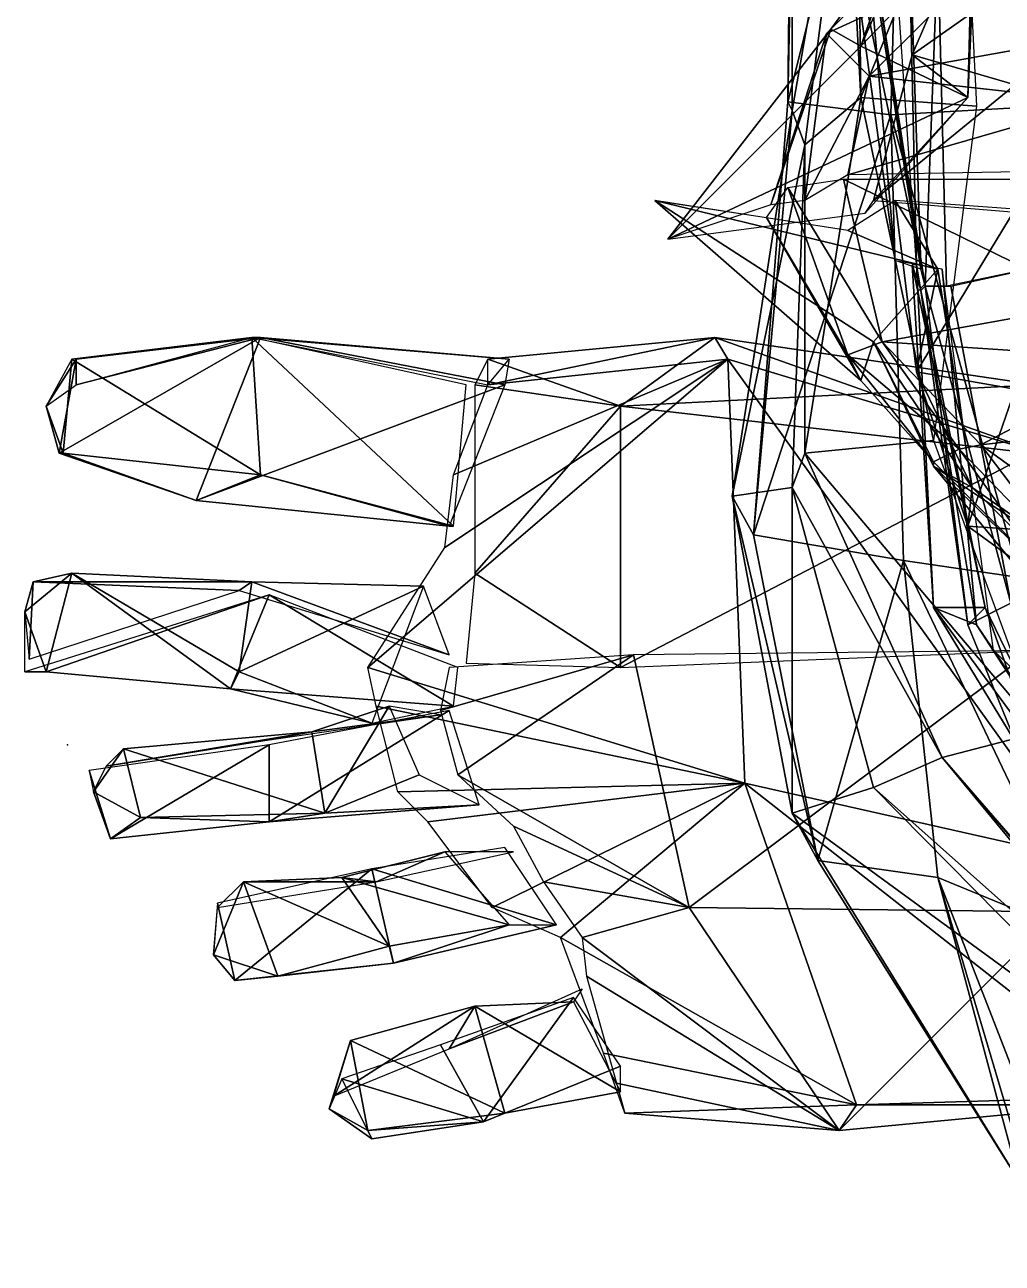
# Model space of a CAD drawing. Extents: x -79 to 233, y -304 to 237.
# Drawn here: x -79 to 35, y -168.7 to -24.2 of the extents above; entities that cross this region are included whole.
import ezdxf

# ---------------------------------------------------------------- set-up
doc = ezdxf.new("R2010")
doc.units = 0
doc.layers.get('0').update_dxf_attribs({"linetype": 'CONTINUOUS'})

msp = doc.modelspace()

# ---------------------------------------------------------------- linework, layer by layer
for p in [(31.49, -78.19, 1615.34), (-74.01, -108.19, 19.83)]:
    msp.add_point(p)
for points in [[(23.49, 20.81, 1344.33), (39.99, -33.69, 1375.83), (40.49, 21.81, 1377.33)], [(9.99, -33.19, 1292.83), (21.99, -34.69, 1345.33), (23.49, 20.81, 1344.33)], [(23.49, 20.81, 1344.33), (10.99, 16.81, 1293.83), (9.99, -33.19, 1292.83)], [(39.99, -33.69, 1375.83), (23.49, 20.81, 1344.33), (21.99, -34.69, 1345.33)], [(10.49, 13.81, 1248.83), (9.99, -33.19, 1292.83), (10.99, 16.81, 1293.83)], [(9.99, -33.19, 1292.83), (10.49, 13.81, 1248.83), (10.49, -34.19, 1245.83)], [(17.99, 8.81, 1204.33), (10.49, -34.19, 1245.83), (10.49, 13.81, 1248.83)], [(10.49, -34.19, 1245.83), (17.99, 8.81, 1204.33), (11.99, -38.19, 1203.83)], [(18.49, -32.69, 1158.83), (11.99, -38.19, 1203.83), (17.99, 8.81, 1204.33)], [(17.99, 8.81, 1204.33), (16.49, 5.81, 1159.33), (18.49, -32.69, 1158.83)], [(30.49, -3.19, 1124.33), (18.49, -32.69, 1158.83), (16.49, 5.81, 1159.33)], [(18.49, -32.69, 1158.83), (30.49, -3.19, 1124.33), (31.99, -33.69, 1124.83)], [(31.49, -13.19, 1614.33), (25.49, -6.69, 1585.34), (18.49, -26.69, 1585.83)], [(25.99, -9.69, 1569.83), (18.49, -26.69, 1585.83), (25.49, -6.69, 1585.34)], [(16.99, -11.69, 1034.33), (25.49, -52.19, 1077.33), (23.99, -7.69, 1077.83)], [(23.99, -7.69, 1077.83), (24.99, -52.19, 1136.83), (21.99, -8.69, 1133.83)], [(24.99, -52.19, 1136.83), (23.99, -7.69, 1077.83), (25.49, -52.19, 1077.33)], [(18.49, -26.69, 1585.83), (25.99, -9.69, 1569.83), (14.99, -24.69, 1570.34)], [(27.49, -12.19, 1548.33), (14.99, -24.69, 1570.34), (25.99, -9.69, 1569.83)], [(46.49, -12.19, 1681.34), (31.99, -10.19, 1637.33), (24.49, -27.69, 1639.83)], [(30.99, -32.69, 1616.33), (24.49, -27.69, 1639.83), (31.99, -10.19, 1637.33)], [(31.99, -10.19, 1637.33), (31.49, -13.19, 1614.33), (30.99, -32.69, 1616.33)], [(14.99, -24.69, 1570.34), (27.49, -12.19, 1548.33), (14.49, -25.19, 1544.33)], [(32.99, -16.69, 1512.83), (14.49, -25.19, 1544.33), (27.49, -12.19, 1548.33)], [(18.99, -12.19, 991.33), (22.49, -51.69, 1033.83), (16.99, -11.69, 1034.33)], [(25.49, -52.19, 1077.33), (16.99, -11.69, 1034.33), (22.49, -51.69, 1033.83)], [(19.49, -13.19, 935.84), (25.49, -52.69, 988.33), (18.99, -12.19, 991.33)], [(22.49, -51.69, 1033.83), (18.99, -12.19, 991.33), (25.49, -52.69, 988.33)], [(24.49, -27.69, 1639.83), (36.49, -31.19, 1681.34), (46.49, -12.19, 1681.34)], [(32.99, -16.69, 1512.83), (59.99, -11.69, 1513.83), (49.99, -24.69, 1507.83)], [(18.49, -26.69, 1585.83), (30.99, -32.69, 1616.33), (31.49, -13.19, 1614.33)], [(27.49, -15.19, 888.83), (25.99, -54.69, 935.33), (19.49, -13.19, 935.84)], [(25.49, -52.69, 988.33), (19.49, -13.19, 935.84), (25.99, -54.69, 935.33)], [(25.99, -54.69, 935.33), (27.49, -15.19, 888.83), (28.49, -54.69, 887.33)], [(27.49, -15.19, 888.83), (56.49, -14.69, 846.33), (61.99, -47.69, 848.84)], [(61.99, -47.69, 848.84), (28.49, -54.69, 887.33), (27.49, -15.19, 888.83)], [(14.49, -25.19, 1544.33), (32.99, -16.69, 1512.83), (19.49, -30.19, 1507.33)], [(49.99, -24.69, 1507.83), (19.49, -30.19, 1507.33), (32.99, -16.69, 1512.83)], [(14.99, -24.69, 1570.34), (-4.01, -49.19, 1594.34), (18.49, -26.69, 1585.83)], [(-4.01, -49.19, 1594.34), (14.99, -24.69, 1570.34), (7.99, -45.19, 1569.83)], [(14.49, -25.19, 1544.33), (7.99, -45.19, 1569.83), (14.99, -24.69, 1570.34)], [(7.99, -45.19, 1569.83), (14.49, -25.19, 1544.33), (11.99, -44.69, 1543.83)], [(19.49, -30.19, 1507.33), (11.99, -44.69, 1543.83), (14.49, -25.19, 1544.33)], [(19.49, -30.19, 1507.33), (49.99, -24.69, 1507.83), (46.49, -33.19, 1503.83)], [(30.99, -32.69, 1616.33), (18.49, -26.69, 1585.83), (-4.01, -49.19, 1594.34)], [(36.49, -31.19, 1681.34), (24.49, -27.69, 1639.83), (19.99, -44.69, 1632.83)], [(30.99, -32.69, 1616.33), (19.99, -44.69, 1632.83), (24.49, -27.69, 1639.83)], [(11.99, -44.69, 1543.83), (19.49, -30.19, 1507.33), (16.99, -41.69, 1505.83)], [(46.49, -33.19, 1503.83), (16.99, -41.69, 1505.83), (19.49, -30.19, 1507.33)], [(19.99, -44.69, 1632.83), (37.99, -46.19, 1681.34), (36.49, -31.19, 1681.34)], [(-4.01, -49.19, 1594.34), (18.99, -46.19, 1619.33), (30.99, -32.69, 1616.33)], [(10.49, -34.19, 1245.83), (5.99, -83.69, 1298.83), (9.99, -33.19, 1292.83)], [(21.99, -34.69, 1345.33), (9.99, -33.19, 1292.83), (5.99, -83.69, 1298.83)], [(26.99, -72.69, 1121.33), (11.99, -74.19, 1158.33), (18.49, -32.69, 1158.83)], [(11.99, -38.19, 1203.83), (18.49, -32.69, 1158.83), (11.99, -74.19, 1158.33)], [(16.99, -41.69, 1505.83), (46.49, -33.19, 1503.83), (45.99, -41.19, 1502.33)], [(18.49, -32.69, 1158.83), (31.99, -33.69, 1124.83), (26.99, -72.69, 1121.33)], [(19.99, -44.69, 1632.83), (30.99, -32.69, 1616.33), (18.99, -46.19, 1619.33)], [(5.99, -83.69, 1298.83), (10.49, -34.19, 1245.83), (3.49, -79.19, 1245.33)], [(11.99, -38.19, 1203.83), (3.49, -79.19, 1245.33), (10.49, -34.19, 1245.83)], [(21.99, -34.69, 1345.33), (36.99, -88.69, 1379.33), (39.99, -33.69, 1375.83)], [(5.99, -83.69, 1298.83), (23.49, -86.69, 1346.83), (21.99, -34.69, 1345.33)], [(36.99, -88.69, 1379.33), (21.99, -34.69, 1345.33), (23.49, -86.69, 1346.83)], [(3.49, -79.19, 1245.33), (11.99, -38.19, 1203.83), (10.49, -78.19, 1201.83)], [(11.99, -74.19, 1158.33), (10.49, -78.19, 1201.83), (11.99, -38.19, 1203.83)], [(7.49, -46.69, 1570.83), (9.99, -43.19, 1544.33), (16.99, -62.69, 1542.83)], [(9.99, -43.19, 1544.33), (16.49, -42.19, 1506.33), (20.99, -61.19, 1510.83)], [(20.99, -61.19, 1510.83), (16.99, -62.69, 1542.83), (9.99, -43.19, 1544.33)], [(45.99, -56.69, 1503.83), (20.99, -61.19, 1510.83), (16.49, -42.19, 1506.33)], [(16.49, -42.19, 1506.33), (46.99, -42.19, 1500.33), (45.99, -56.69, 1503.83)], [(-5.51, -44.69, 1591.83), (27.49, -52.69, 1614.33), (16.99, -48.19, 1619.33)], [(27.49, -52.69, 1614.33), (-5.51, -44.69, 1591.83), (19.99, -61.19, 1580.84)], [(18.49, -65.69, 1571.84), (19.99, -61.19, 1580.84), (-5.51, -44.69, 1591.83)], [(-5.51, -44.69, 1591.83), (7.49, -46.69, 1570.83), (18.49, -65.69, 1571.84)], [(22.49, -44.69, 1636.34), (16.99, -48.19, 1619.33), (27.49, -52.69, 1614.33)], [(36.49, -45.69, 1680.83), (22.49, -44.69, 1636.34), (24.99, -64.69, 1636.34)], [(27.49, -52.69, 1614.33), (24.99, -64.69, 1636.34), (22.49, -44.69, 1636.34)], [(24.99, -64.69, 1636.34), (36.49, -66.69, 1680.33), (36.49, -45.69, 1680.83)], [(16.99, -62.69, 1542.83), (18.49, -65.69, 1571.84), (7.49, -46.69, 1570.83)], [(60.99, -47.69, 846.33), (35.99, -91.69, 889.34), (28.99, -54.69, 889.83)], [(19.99, -61.19, 1580.84), (31.49, -78.19, 1615.34), (27.49, -52.69, 1614.33)], [(24.49, -52.19, 1032.33), (25.49, -55.19, 990.83), (32.99, -92.19, 988.33)], [(32.99, -92.19, 988.33), (26.99, -92.19, 1033.33), (24.49, -52.19, 1032.33)], [(24.99, -52.19, 1078.33), (24.49, -52.19, 1032.33), (26.99, -92.19, 1033.33)], [(27.99, -52.69, 1136.33), (24.99, -52.19, 1078.33), (31.99, -94.19, 1077.33)], [(26.99, -92.19, 1033.33), (31.99, -94.19, 1077.33), (24.99, -52.19, 1078.33)], [(24.99, -64.69, 1636.34), (27.49, -52.69, 1614.33), (31.49, -78.19, 1615.34)], [(31.99, -94.19, 1077.33), (33.99, -97.19, 1137.33), (27.99, -52.69, 1136.33)], [(25.49, -55.19, 990.83), (25.99, -54.69, 935.33), (30.99, -94.19, 935.33)], [(25.99, -54.69, 935.33), (28.99, -54.69, 889.83), (35.99, -91.69, 889.34)], [(35.99, -91.69, 889.34), (30.99, -94.19, 935.33), (25.99, -54.69, 935.33)], [(30.99, -94.19, 935.33), (32.99, -92.19, 988.33), (25.49, -55.19, 990.83)], [(20.99, -61.19, 1510.83), (45.99, -56.69, 1503.83), (51.49, -63.19, 1506.83)], [(-75.01, -74.19, 11.33), (-51.51, -60.69, 5.84), (-59.01, -79.69, 14.84)], [(-51.51, -60.69, 5.84), (-75.01, -74.19, 11.33), (-73.01, -63.19, 12.83)], [(-73.51, -63.19, 25.34), (-51.51, -76.69, 25.83), (-52.51, -60.69, 24.33)], [(-73.01, -66.19, 25.83), (-52.51, -60.69, 24.33), (-51.51, -60.69, 5.84)], [(-51.51, -60.69, 5.84), (-73.01, -63.19, 12.83), (-73.01, -66.19, 25.83)], [(-23.01, -66.19, 8.33), (-59.01, -79.69, 14.84), (-51.51, -60.69, 5.84)], [(-22.51, -63.19, 16.83), (-51.51, -60.69, 5.84), (-52.51, -60.69, 24.33)], [(-52.51, -60.69, 24.33), (-25.01, -66.19, 29.84), (-22.51, -63.19, 16.83)], [(-52.51, -60.69, 24.33), (-29.01, -82.69, 27.83), (-27.51, -66.19, 27.83)], [(-29.01, -82.69, 27.83), (-52.51, -60.69, 24.33), (-51.51, -76.69, 25.83)], [(-51.51, -60.69, 5.84), (-22.51, -63.19, 16.83), (-23.01, -66.19, 8.33)], [(-25.01, -63.19, 17.33), (-9.51, -68.69, 40.34), (1.49, -60.69, 21.83)], [(1.49, -60.69, 21.83), (-25.01, -66.19, 9.83), (-25.01, -63.19, 17.33)], [(-25.01, -66.19, 9.83), (1.49, -60.69, 21.83), (2.99, -63.19, 10.34)], [(38.99, -66.19, 32.33), (1.49, -60.69, 21.83), (-9.51, -68.69, 40.34)], [(39.49, -74.19, 17.84), (2.99, -63.19, 10.34), (1.49, -60.69, 21.83)], [(1.49, -60.69, 21.83), (38.99, -66.19, 32.33), (39.49, -74.19, 17.84)], [(20.99, -61.19, 1510.83), (29.99, -73.69, 1544.33), (16.99, -62.69, 1542.83)], [(19.99, -61.19, 1580.84), (18.49, -65.69, 1571.84), (26.99, -75.19, 1567.34)], [(31.49, -78.19, 1615.34), (19.99, -61.19, 1580.84), (26.99, -75.69, 1583.84)], [(26.99, -75.19, 1567.34), (26.99, -75.69, 1583.84), (19.99, -61.19, 1580.84)], [(29.99, -73.69, 1544.33), (20.99, -61.19, 1510.83), (32.49, -73.19, 1517.33)], [(51.49, -63.19, 1506.83), (32.49, -73.19, 1517.33), (20.99, -61.19, 1510.83)], [(-76.51, -68.69, 17.33), (-73.01, -66.19, 25.83), (-73.01, -63.19, 12.83)], [(-76.51, -68.69, 17.33), (-73.01, -63.19, 12.83), (-75.01, -74.19, 11.33)], [(-76.51, -68.69, 17.33), (-74.51, -74.19, 24.33), (-73.51, -63.19, 25.34)], [(-51.51, -76.69, 25.83), (-73.51, -63.19, 25.34), (-74.51, -74.19, 24.33)], [(2.99, -63.19, 10.34), (-39.01, -99.19, 16.34), (-30.01, -85.19, 18.83)], [(-39.01, -99.19, 16.34), (2.99, -63.19, 10.34), (4.99, -112.69, 3.33)], [(2.99, -63.19, 10.34), (-30.01, -85.19, 18.83), (-29.01, -76.69, 7.34)], [(2.99, -63.19, 10.34), (-29.01, -76.69, 7.34), (-25.01, -66.19, 9.83)], [(-9.51, -68.69, 40.34), (-25.01, -63.19, 17.33), (-26.51, -66.19, 30.33)], [(2.99, -63.19, 10.34), (39.49, -74.19, 17.84), (44.99, -121.69, 13.83)], [(44.99, -121.69, 13.83), (4.99, -112.69, 3.33), (2.99, -63.19, 10.34)], [(16.99, -62.69, 1542.83), (26.99, -75.19, 1567.34), (18.49, -65.69, 1571.84)], [(26.99, -75.19, 1567.34), (16.99, -62.69, 1542.83), (29.99, -73.69, 1544.33)], [(32.49, -73.19, 1517.33), (51.49, -63.19, 1506.83), (58.49, -70.19, 1509.83)], [(36.49, -66.69, 1680.33), (24.99, -64.69, 1636.34), (30.99, -82.69, 1633.83)], [(31.49, -78.19, 1615.34), (30.99, -82.69, 1633.83), (24.99, -64.69, 1636.34)], [(-59.01, -79.69, 14.84), (-23.01, -66.19, 8.33), (-29.51, -82.69, 13.34)], [(-9.51, -68.69, 40.34), (-26.51, -66.19, 30.33), (-26.51, -88.19, 22.83)], [(-9.51, -68.69, 40.34), (38.49, -74.19, 56.33), (38.99, -66.19, 32.33)], [(30.99, -82.69, 1633.83), (45.99, -83.69, 1679.33), (36.49, -66.69, 1680.33)], [(-76.51, -68.69, 17.33), (-75.01, -74.19, 11.33), (-74.51, -74.19, 24.33)], [(-26.51, -88.19, 22.83), (-9.51, -99.19, 38.33), (-9.51, -68.69, 40.34)], [(38.49, -74.19, 56.33), (-9.51, -68.69, 40.34), (-9.51, -99.19, 38.33)], [(58.49, -70.19, 1509.83), (46.99, -83.69, 1524.33), (32.49, -73.19, 1517.33)], [(11.99, -74.19, 1158.33), (26.99, -72.69, 1121.33), (39.49, -106.69, 1121.33)], [(29.99, -73.69, 1544.33), (40.99, -89.19, 1561.83), (26.99, -75.19, 1567.34)], [(32.49, -73.19, 1517.33), (43.49, -87.69, 1545.83), (29.99, -73.69, 1544.33)], [(40.99, -89.19, 1561.83), (29.99, -73.69, 1544.33), (43.49, -87.69, 1545.83)], [(43.49, -87.69, 1545.83), (32.49, -73.19, 1517.33), (46.99, -83.69, 1524.33)], [(-59.01, -79.69, 14.84), (-74.51, -74.19, 24.33), (-75.01, -74.19, 11.33)], [(-74.51, -74.19, 24.33), (-59.01, -79.69, 14.84), (-51.51, -76.69, 25.83)], [(-9.51, -99.19, 38.33), (38.99, -97.19, 68.33), (38.49, -74.19, 56.33)], [(10.49, -78.19, 1201.83), (11.99, -74.19, 1158.33), (27.99, -109.69, 1158.33)], [(39.49, -106.69, 1121.33), (27.99, -109.69, 1158.33), (11.99, -74.19, 1158.33)], [(26.99, -75.69, 1583.84), (26.99, -75.19, 1567.34), (40.99, -89.19, 1561.83)], [(26.99, -75.69, 1583.84), (47.99, -89.69, 1610.33), (31.49, -78.19, 1615.34)], [(47.99, -89.69, 1610.33), (26.99, -75.69, 1583.84), (40.99, -92.69, 1582.83)], [(40.99, -89.19, 1561.83), (40.99, -92.69, 1582.83), (26.99, -75.69, 1583.84)], [(-29.51, -82.69, 13.34), (-51.51, -76.69, 25.83), (-59.01, -79.69, 14.84)], [(-51.51, -76.69, 25.83), (-29.51, -82.69, 13.34), (-29.01, -82.69, 27.83)], [(10.49, -78.19, 1201.83), (10.49, -116.19, 1244.33), (3.49, -79.19, 1245.33)], [(3.49, -79.19, 1245.33), (13.49, -121.69, 1295.83), (5.99, -83.69, 1298.83)], [(13.49, -121.69, 1295.83), (3.49, -79.19, 1245.33), (10.49, -116.19, 1244.33)], [(27.99, -109.69, 1158.33), (19.99, -113.19, 1200.33), (10.49, -78.19, 1201.83)], [(10.49, -116.19, 1244.33), (10.49, -78.19, 1201.83), (19.99, -113.19, 1200.33)], [(31.49, -78.19, 1615.34), (49.49, -96.19, 1627.34), (30.99, -82.69, 1633.83)], [(49.49, -96.19, 1627.34), (31.49, -78.19, 1615.34), (47.99, -89.69, 1610.33)], [(23.49, -86.69, 1346.83), (5.99, -83.69, 1298.83), (13.49, -121.69, 1295.83)], [(45.99, -83.69, 1679.33), (30.99, -82.69, 1633.83), (49.49, -96.19, 1627.34)], [(13.49, -121.69, 1295.83), (27.49, -123.69, 1345.83), (23.49, -86.69, 1346.83)], [(23.49, -86.69, 1346.83), (44.49, -130.69, 1373.83), (36.99, -88.69, 1379.33)], [(44.49, -130.69, 1373.83), (23.49, -86.69, 1346.83), (27.49, -123.69, 1345.83)], [(-79.01, -92.69, 21.83), (-78.01, -89.19, 29.84), (-73.51, -88.19, 17.84)], [(-79.01, -92.69, 21.83), (-73.51, -88.19, 17.84), (-76.51, -99.69, 18.83)], [(-79.01, -92.69, 21.83), (-78.51, -98.19, 28.34), (-78.01, -89.19, 29.84)], [(-54.01, -90.19, 32.33), (-78.01, -89.19, 29.84), (-78.51, -98.19, 28.34)], [(-52.51, -89.19, 20.33), (-73.51, -88.19, 17.84), (-78.01, -89.19, 29.84)], [(-78.01, -89.19, 29.84), (-54.01, -90.19, 32.33), (-52.51, -89.19, 20.33)], [(-55.01, -101.69, 28.83), (-76.51, -99.69, 18.83), (-73.51, -88.19, 17.84)], [(-73.51, -88.19, 17.84), (-52.51, -89.19, 20.33), (-54.01, -99.69, 21.33)], [(-73.51, -88.19, 17.84), (-54.01, -99.69, 21.33), (-55.01, -101.69, 28.83)], [(-32.51, -89.69, 19.83), (-54.01, -99.69, 21.33), (-52.51, -89.19, 20.33)], [(-29.51, -97.69, 33.83), (-52.51, -89.19, 20.33), (-54.01, -90.19, 32.33)], [(-52.51, -89.19, 20.33), (-29.51, -97.69, 33.83), (-32.51, -89.69, 19.83)], [(-9.51, -99.19, 38.33), (-26.51, -88.19, 22.83), (-27.51, -98.69, 34.34)], [(-50.51, -90.69, 31.83), (-79.01, -99.69, 27.83), (-76.51, -99.69, 18.83)], [(-76.51, -99.69, 18.83), (-55.01, -101.69, 28.83), (-50.51, -90.69, 31.83)], [(-29.01, -103.69, 28.83), (-50.51, -90.69, 31.83), (-55.01, -101.69, 28.83)], [(-54.01, -99.69, 21.33), (-32.51, -89.69, 19.83), (-38.51, -105.69, 16.83)], [(-50.51, -90.69, 31.83), (-29.01, -103.69, 28.83), (-28.51, -99.19, 35.84)], [(26.99, -92.19, 1033.33), (32.99, -92.19, 988.33), (56.49, -140.69, 989.33)], [(56.49, -140.69, 989.33), (58.99, -135.69, 1035.33), (26.99, -92.19, 1033.33)], [(31.99, -94.19, 1077.33), (26.99, -92.19, 1033.33), (58.99, -135.69, 1035.33)], [(35.99, -91.69, 889.34), (53.99, -150.69, 934.34), (30.99, -94.19, 935.33)], [(32.99, -92.19, 988.33), (30.99, -94.19, 935.33), (53.99, -150.69, 934.34)], [(53.99, -150.69, 934.34), (56.49, -140.69, 989.33), (32.99, -92.19, 988.33)], [(-79.01, -92.69, 21.83), (-76.51, -99.69, 18.83), (-79.01, -99.69, 27.83)], [(33.99, -97.19, 1137.33), (31.99, -94.19, 1077.33), (57.99, -132.69, 1077.33)], [(58.99, -135.69, 1035.33), (57.99, -132.69, 1077.33), (31.99, -94.19, 1077.33)], [(-8.01, -97.69, 38.84), (-30.51, -104.19, 27.83), (-28.51, -111.69, 30.83)], [(-8.01, -97.69, 38.84), (-29.51, -99.19, 34.34), (-30.51, -104.19, 27.83)], [(-28.51, -111.69, 30.83), (-1.51, -127.19, 29.84), (-8.01, -97.69, 38.84)], [(38.49, -97.19, 68.84), (-8.01, -97.69, 38.84), (-1.51, -127.19, 29.84)], [(-1.51, -127.19, 29.84), (41.49, -127.69, 56.33), (38.49, -97.19, 68.84)], [(57.99, -132.69, 1077.33), (63.99, -125.69, 1138.33), (33.99, -97.19, 1137.33)], [(-38.51, -105.69, 16.83), (-55.01, -101.69, 28.83), (-54.01, -99.69, 21.33)], [(4.99, -112.69, 3.33), (-38.01, -103.69, 19.34), (-39.01, -99.19, 16.34)], [(-55.01, -101.69, 28.83), (-38.51, -105.69, 16.83), (-29.01, -103.69, 28.83)], [(-45.51, -106.69, 21.33), (-30.51, -104.69, 28.34), (-36.51, -103.69, 15.83)], [(-36.51, -103.69, 15.83), (-44.01, -116.19, 17.33), (-45.51, -106.69, 21.33)], [(-44.01, -116.19, 17.33), (-36.51, -103.69, 15.83), (-33.01, -111.69, 17.84)], [(4.99, -112.69, 3.33), (-35.51, -113.69, 15.83), (-38.01, -103.69, 19.34)], [(-30.51, -104.69, 28.34), (-45.51, -106.69, 21.33), (-51.01, -107.69, 28.34)], [(-50.51, -117.19, 25.83), (-26.01, -115.19, 23.84), (-29.51, -104.19, 27.33)], [(-29.51, -104.19, 27.33), (-50.51, -108.19, 28.34), (-50.51, -117.19, 25.83)], [(-45.51, -106.69, 21.33), (-67.51, -108.69, 14.33), (-69.51, -110.69, 24.83)], [(-69.51, -110.69, 24.83), (-51.01, -107.69, 28.34), (-45.51, -106.69, 21.33)], [(-67.51, -108.69, 14.33), (-45.51, -106.69, 21.33), (-44.01, -116.19, 17.33)], [(27.99, -109.69, 1158.33), (39.49, -106.69, 1121.33), (73.99, -162.69, 1109.83)], [(-50.51, -108.19, 28.34), (-71.51, -111.19, 25.34), (-69.01, -119.19, 25.83)], [(-69.01, -119.19, 25.83), (-50.51, -117.19, 25.83), (-50.51, -108.19, 28.34)], [(-71.01, -113.69, 19.34), (-69.51, -110.69, 24.83), (-67.51, -108.69, 14.33)], [(-71.01, -113.69, 19.34), (-67.51, -108.69, 14.33), (-65.51, -116.69, 12.83)], [(-44.01, -116.19, 17.33), (-65.51, -116.69, 12.83), (-67.51, -108.69, 14.33)], [(27.99, -109.69, 1158.33), (60.99, -149.69, 1197.83), (19.99, -113.19, 1200.33)], [(73.99, -162.69, 1109.83), (67.99, -156.19, 1158.33), (27.99, -109.69, 1158.33)], [(60.99, -149.69, 1197.83), (27.99, -109.69, 1158.33), (67.99, -156.19, 1158.33)], [(-71.01, -113.69, 19.34), (-69.01, -119.19, 25.83), (-71.51, -111.19, 25.34)], [(-44.01, -116.19, 17.33), (-33.01, -111.69, 17.84), (-26.01, -115.19, 23.84)], [(4.99, -112.69, 3.33), (-32.01, -117.19, 17.84), (-35.51, -113.69, 15.83)], [(4.99, -112.69, 3.33), (-24.51, -127.19, 13.83), (-32.01, -117.19, 17.84)], [(-1.51, -127.19, 29.84), (-28.51, -111.69, 30.83), (-22.01, -117.69, 24.33)], [(4.99, -112.69, 3.33), (-16.51, -130.69, 13.83), (-24.51, -127.19, 13.83)], [(-16.51, -130.69, 13.83), (4.99, -112.69, 3.33), (17.99, -150.19, 6.33)], [(51.49, -149.19, 11.33), (17.99, -150.19, 6.33), (4.99, -112.69, 3.33)], [(4.99, -112.69, 3.33), (44.99, -121.69, 13.83), (51.49, -149.19, 11.33)], [(-71.01, -113.69, 19.34), (-65.51, -116.69, 12.83), (-69.01, -119.19, 25.83)], [(19.99, -113.19, 1200.33), (54.99, -148.69, 1241.83), (10.49, -116.19, 1244.33)], [(54.99, -148.69, 1241.83), (19.99, -113.19, 1200.33), (60.99, -149.69, 1197.83)], [(-26.01, -115.19, 23.84), (-50.51, -117.19, 25.83), (-44.01, -116.19, 17.33)], [(-50.51, -117.19, 25.83), (-69.01, -119.19, 25.83), (-65.51, -116.69, 12.83)], [(-65.51, -116.69, 12.83), (-44.01, -116.19, 17.33), (-50.51, -117.19, 25.83)], [(10.49, -116.19, 1244.33), (36.99, -159.19, 1290.83), (13.49, -121.69, 1295.83)], [(36.99, -159.19, 1290.83), (10.49, -116.19, 1244.33), (54.99, -148.69, 1241.83)], [(-1.51, -127.19, 29.84), (-22.01, -117.69, 24.33), (-18.51, -124.19, 28.83)], [(-42.01, -123.69, 18.83), (-30.01, -120.69, 18.33), (-22.51, -129.19, 12.83)], [(-30.01, -120.69, 18.33), (-42.01, -123.69, 18.83), (-38.01, -124.19, 30.33)], [(-38.51, -122.69, 28.34), (-17.01, -129.19, 24.83), (-23.01, -120.19, 27.83)], [(-38.01, -124.19, 30.33), (-22.01, -120.69, 27.33), (-30.01, -120.69, 18.33)], [(-38.51, -122.69, 28.34), (-56.51, -126.69, 17.84), (-54.51, -135.69, 16.83)], [(-54.51, -135.69, 16.83), (-36.01, -133.69, 27.83), (-38.51, -122.69, 28.34)], [(-17.01, -129.19, 24.83), (-38.51, -122.69, 28.34), (-36.01, -133.69, 27.83)], [(27.49, -123.69, 1345.83), (13.49, -121.69, 1295.83), (36.99, -159.19, 1290.83)], [(-57.01, -132.69, 13.34), (-53.51, -124.19, 9.33), (-49.51, -135.19, 9.33)], [(-57.01, -132.69, 13.34), (-56.51, -127.19, 18.33), (-53.51, -124.19, 9.33)], [(-38.01, -124.19, 30.33), (-53.51, -124.19, 9.33), (-56.51, -127.19, 18.33)], [(-53.51, -124.19, 9.33), (-38.01, -124.19, 30.33), (-42.01, -123.69, 18.83)], [(-53.51, -124.19, 9.33), (-42.01, -123.69, 18.83), (-36.51, -131.69, 15.33)], [(-36.51, -131.69, 15.33), (-49.51, -135.19, 9.33), (-53.51, -124.19, 9.33)], [(-22.51, -129.19, 12.83), (-36.51, -131.69, 15.33), (-42.01, -123.69, 18.83)], [(-1.51, -127.19, 29.84), (-18.51, -124.19, 28.83), (-14.01, -130.69, 18.83)], [(36.99, -159.19, 1290.83), (39.49, -164.19, 1340.33), (27.49, -123.69, 1345.83)], [(27.49, -123.69, 1345.83), (44.99, -168.69, 1372.83), (44.49, -130.69, 1373.83)], [(44.99, -168.69, 1372.83), (27.49, -123.69, 1345.83), (39.49, -164.19, 1340.33)], [(-57.01, -132.69, 13.34), (-54.51, -135.69, 16.83), (-56.51, -126.69, 17.84)], [(-14.01, -130.69, 18.83), (15.99, -153.19, 14.33), (-1.51, -127.19, 29.84)], [(41.49, -127.69, 56.33), (-1.51, -127.19, 29.84), (15.99, -153.19, 14.33)], [(15.99, -153.19, 14.33), (47.49, -150.19, 23.84), (41.49, -127.69, 56.33)], [(-22.51, -129.19, 12.83), (-36.01, -133.69, 27.83), (-36.51, -131.69, 15.33)], [(-36.01, -133.69, 27.83), (-22.51, -129.19, 12.83), (-17.01, -129.19, 24.83)], [(17.99, -150.19, 6.33), (-11.51, -144.19, 7.83), (-16.51, -130.69, 13.83)], [(15.99, -153.19, 14.33), (-14.01, -130.69, 18.83), (-13.51, -135.19, 23.33)], [(-57.01, -132.69, 13.34), (-49.51, -135.19, 9.33), (-54.51, -135.69, 16.83)], [(-49.51, -135.19, 9.33), (-36.51, -131.69, 15.33), (-36.01, -133.69, 27.83)], [(-36.01, -133.69, 27.83), (-54.51, -135.69, 16.83), (-49.51, -135.19, 9.33)], [(15.99, -153.19, 14.33), (-13.51, -135.19, 23.33), (-10.01, -147.69, 19.83)], [(-29.51, -143.69, 24.83), (-14.01, -136.69, 22.34), (-15.01, -138.19, 16.83)], [(-43.01, -149.19, 13.83), (-29.51, -143.69, 24.83), (-26.51, -138.69, 15.33)], [(-26.51, -138.69, 15.33), (-41.01, -142.69, 8.84), (-43.01, -149.19, 13.83)], [(-41.01, -142.69, 8.84), (-26.51, -138.69, 15.33), (-23.01, -151.19, 11.33)], [(-15.01, -137.69, 23.33), (-30.51, -143.19, 23.84), (-25.51, -152.19, 21.33)], [(-15.01, -138.19, 16.83), (-26.51, -138.69, 15.33), (-29.51, -143.69, 24.83)], [(-26.51, -138.69, 15.33), (-15.01, -138.19, 16.83), (-9.51, -148.69, 11.84)], [(-9.51, -148.69, 11.84), (-23.01, -151.19, 11.33), (-26.51, -138.69, 15.33)], [(-25.51, -152.19, 21.33), (-9.51, -145.69, 20.33), (-15.01, -137.69, 23.33)], [(-43.51, -150.69, 10.34), (-43.01, -149.19, 13.83), (-41.01, -142.69, 8.84)], [(-43.51, -150.69, 10.34), (-41.01, -142.69, 8.84), (-39.01, -153.19, 8.84)], [(-23.01, -151.19, 11.33), (-39.01, -153.19, 8.84), (-41.01, -142.69, 8.84)], [(-42.01, -147.19, 15.33), (-25.51, -152.19, 21.33), (-30.51, -143.19, 23.84)], [(17.99, -150.19, 6.33), (-9.01, -151.19, 12.83), (-11.51, -144.19, 7.83)], [(-9.51, -145.69, 20.33), (-25.51, -152.19, 21.33), (-23.01, -151.19, 11.33)], [(-23.01, -151.19, 11.33), (-9.51, -148.69, 11.84), (-9.51, -145.69, 20.33)], [(-43.51, -150.69, 10.34), (-38.51, -154.19, 13.83), (-42.01, -147.19, 15.33)], [(-25.51, -152.19, 21.33), (-42.01, -147.19, 15.33), (-38.51, -154.19, 13.83)], [(15.99, -153.19, 14.33), (-10.01, -147.69, 19.83), (-9.01, -151.19, 12.83)], [(-9.01, -151.19, 12.83), (17.99, -150.19, 6.33), (15.99, -153.19, 14.33)], [(47.49, -150.19, 23.84), (15.99, -153.19, 14.33), (17.99, -150.19, 6.33)], [(17.99, -150.19, 6.33), (51.49, -149.19, 11.33), (47.49, -150.19, 23.84)], [(-43.51, -150.69, 10.34), (-39.01, -153.19, 8.84), (-38.51, -154.19, 13.83)], [(-39.01, -153.19, 8.84), (-23.01, -151.19, 11.33), (-25.51, -152.19, 21.33)], [(-25.51, -152.19, 21.33), (-38.51, -154.19, 13.83), (-39.01, -153.19, 8.84)]]:
    msp.add_3dface(points)

doc.saveas('drawing.dxf')
